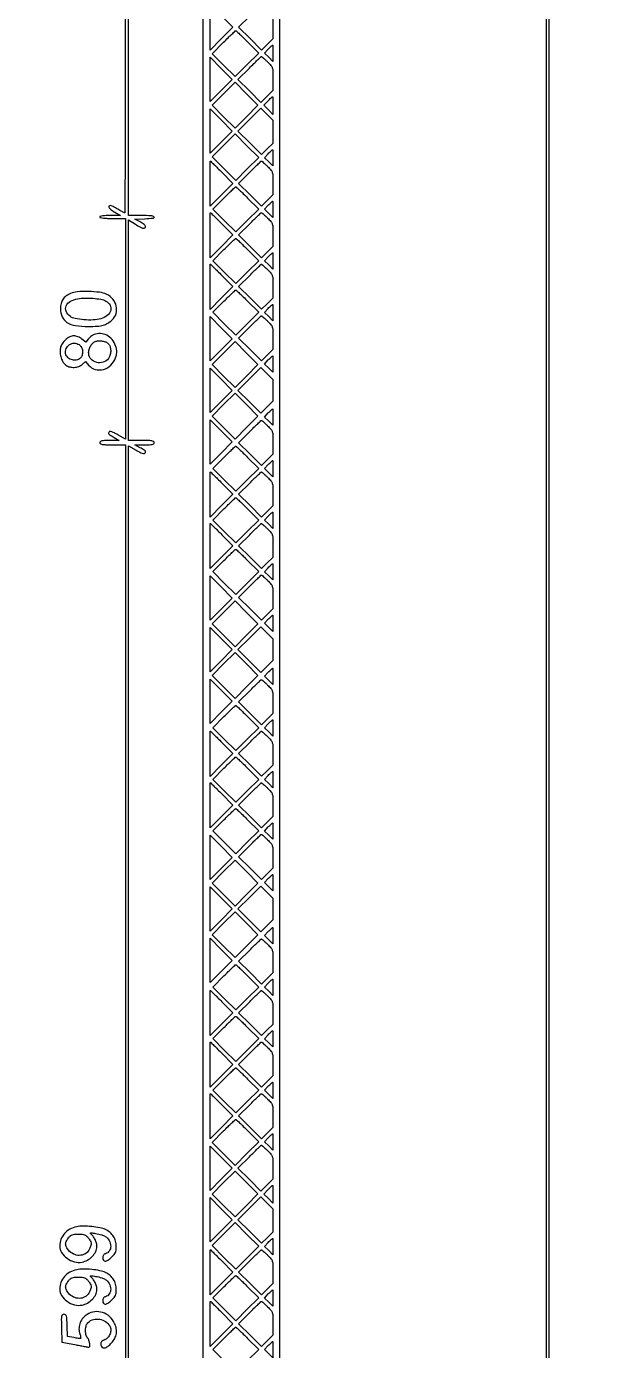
# Model space of a CAD drawing. Extents: x 0 to 836, y 5 to 589.
# Drawn here: x 687.3 to 721.4, y 342 to 420.2 of the extents above; entities that cross this region are included whole.
import ezdxf

# ---------------------------------------------------------------- set-up
doc = ezdxf.new("R2010")
doc.units = 0
doc.header["$MEASUREMENT"] = 0

msp = doc.modelspace()

# ---------------------------------------------------------------- linework, layer by layer
for points in [[(201.712326, 537.783562, -0.000001), (217.055896, 537.76491, -0.426088)], [(546.957638, 269.095817, -0.000001), (546.976289, 285.583213, -0.415883)], [(835.446278, 121.592707, -0.000059), (835.429914, 203.53197, -0.00002), (835.42504, 321.569549), (835.424938, 588.3084), (835.769253, 588.3084, 0.013775), (835.969061, 588.313906, 0.121919), (836.052736, 588.339582, 0.232745), (836.087862, 588.394014, 0.064289), (836.086534, 588.49875), (836.0595, 588.6891), (420.497259, 588.710259, 0.000013), (261.145696, 588.714318, 0.000021), (126.989856, 588.708632)], [(718.0002, 512.4222), (718.0002, 320.588723, -0.000011), (717.997333, 194.273324, -0.000202)], [(604.852986, 529.408162, -0.000002), (620.423836, 529.389509, -0.550615)], [(308.18842, 529.408162, -0.000002), (322.638019, 529.38951, -0.415836)], [(238.738155, 529.614638, -0.000002), (224.300981, 529.63329, -0.415836)], [(531.796111, 538.074638, -0.000002), (517.6951, 538.093291, -0.426056)], [(413.368417, 538.074638, -0.000002), (399.676779, 538.093291, -0.415815)], [(693.315638, 481.579418, -0.000002), (693.334294, 494.031443, -0.550517)], [(693.123241, 435.392546, -0.000234), (693.109162, 421.684687, -0.000002), (693.090507, 409.236574, -0.415775), (693.06435, 409.210633, -0.111035), (693.024591, 409.219859, -0.00754), (692.920133, 409.272165, -0.010506), (692.796746, 409.339625, -0.007675), (692.6625, 409.419493, 0.013093), (692.52467, 409.499485, 0.015532), (692.39037, 409.56747, 0.014424), (692.274547, 409.617631, 0.08935), (692.2113, 409.63056, 0.300243), (692.144199, 409.588495, 0.270054), (692.152495, 409.505844, 0.076762), (692.283446, 409.373682, 0.029789), (692.499877, 409.232742), (692.8317, 409.043783), (692.21835, 409.042392, 0.012089), (691.97624, 409.035988, 0.022171), (691.779835, 409.017281, 0.019132), (691.632746, 408.990888, 0.352327), (691.605, 408.9564, 0.365646), (691.635049, 408.920803, 0.014491), (691.8165, 408.8953, 0.018502), (692.058479, 408.877444, 0.009164), (692.3664, 408.8718), (693.1278, 408.8718), (693.1278, 402.351391), (693.1278, 395.830982), (692.669023, 396.093468, 0.013632), (692.463985, 396.203472, 0.036849), (692.311407, 396.266457, 0.055394), (692.204662, 396.288891, 0.285851), (692.152952, 396.263248, 0.078544), (692.123345, 396.192593, 0.25054), (692.135634, 396.144652, 0.068732), (692.199338, 396.091898, 0.002883), (692.451, 395.938078), (692.7471, 395.759432), (692.17605, 395.759116, 0.008923), (691.882685, 395.753718, 0.04577), (691.721378, 395.733003, 0.10575), (691.636116, 395.693909, 0.236826), (691.605, 395.6319, 0.273642), (691.642875, 395.567877, 0.084509), (691.75305, 395.529675, 0.035355), (691.962814, 395.5098, 0.005946), (692.3664, 395.505), (693.1278, 395.505), (693.1278, 345.795267), (693.1278, 296.085534)], [(689.941022, 529.408162, -0.000003), (701.809045, 529.389505, -0.550493)], [(604.231838, 387.151416, -0.000003), (604.250494, 398.693431, -0.41574)], [(718.148241, 147.565102, 0.000075), (718.164575, 211.571705, 0.000026), (718.1694, 303.889409), (718.1694, 512.350018)], [(702.264644, 191.1114), (702.243472, 351.987169), (702.2223, 512.862937), (661.556209, 512.849834), (620.890119, 512.836731), (620.863609, 513.157512, 0.026954), (620.843222, 513.306107, 0.068539), (620.808319, 513.408976, 0.101462), (620.757379, 513.473778, 0.129485), (620.68905, 513.50635, 0.121912), (620.615088, 513.502253, 0.211929), (620.569515, 513.462632, 0.094469), (620.546543, 513.37233, 0.015182), (620.541, 513.189803), (620.541, 512.8452), (567.3699, 512.8452), (514.1988, 512.8452)], [(693.297, 296.0154), (693.297, 345.725976), (693.297, 395.436552), (693.752824, 395.1793, 0.013839), (694.030463, 395.032588, 0.076968), (694.190798, 394.982143, 0.231469), (694.275485, 395.008687, 0.205869), (694.3122, 395.094079, 0.216432), (694.296162, 395.129394, 0.019681), (694.219008, 395.19164, 0.022693), (694.116487, 395.260897, 0.015755), (693.99495, 395.33004), (693.6777, 395.497522), (694.24875, 395.501261, 0.009031), (694.541142, 395.508458, 0.045588), (694.702852, 395.530223, 0.104163), (694.788625, 395.569817, 0.236978), (694.8198, 395.6319, 0.273642), (694.781925, 395.695923, 0.084509), (694.67175, 395.734125, 0.035355), (694.461986, 395.754, 0.005946), (694.0584, 395.7588), (693.297, 395.7588), (693.297, 402.272218), (693.297, 408.785636), (693.708207, 408.532618, 0.012763), (694.004029, 408.360847, 0.067597), (694.178596, 408.294029, 0.21343), (694.271045, 408.311806, 0.244789), (694.3122, 408.390831, 0.180386), (694.292314, 408.444157, 0.035725), (694.219008, 408.51748, 0.033672), (694.11642, 408.594947, 0.025766), (693.99495, 408.665781), (693.6777, 408.8295), (694.24875, 408.854515, 0.011581), (694.778414, 408.890023, 0.639683), (694.80397, 408.961692, 0.186785), (694.64429, 409.030303, 0.009128), (694.0584, 409.041), (693.297, 409.041), (693.297, 451.55955, -0.00014)], [(678.2382, 295.254), (678.2382, 346.554849, -0.000057), (678.241669, 377.187861, -0.000595), (678.259426, 389.726527, -0.000067), (678.281485, 397.775741, -0.309751), (678.372019, 397.907049, -0.039343), (678.439045, 397.926887, -0.015966), (678.532837, 397.943682, -0.015682), (678.635336, 397.955406, -0.019256), (678.731569, 397.959646, 0.076845), (679.290747, 398.04926, 0.035058), (679.978919, 398.326031, 0.034314), (680.660506, 398.717255, 0.046968), (681.208776, 399.163842, 0.097007), (682.185624, 400.591768, 0.100224), (682.53687, 402.26608, 0.100701), (682.208735, 403.938718, 0.098898), (681.252206, 405.362397, 0.035653), (680.671108, 405.862644, 0.044741), (680.065433, 406.234046, 0.045364), (679.410481, 406.488065, 0.038331), (678.68235, 406.637707), (678.2382, 406.693998), (678.2382, 450.801999)], [(678.065531, 377.195383, -0.000057), (678.069, 346.573573)]]:
    msp.add_lwpolyline(points, format="xyb")
msp.add_lwpolyline([(697.6962, 508.1922), (697.6962, 349.6518), (697.6962, 191.1114)])
for points in [[(698.819191, 420.819621), (699.472913, 420.162043), (698.796057, 419.489156), (698.1192, 418.816269), (698.1192, 420.146735, -0.001629), (698.120862, 420.656901, -0.002717), (698.125996, 421.086376, -0.000298), (698.132857, 421.467897, -0.408783), (698.142335, 421.4772, -0.194734), (698.158153, 421.470797, -0.000411), (698.350704, 421.284036, -0.00269), (698.566897, 421.071728, -0.001656)], [(701.520783, 421.163931, -0.023128), (701.717566, 420.953144, -0.098766), (701.800865, 420.803492, -0.069835), (701.834472, 420.609547, -0.008033), (701.8416, 420.1659), (701.8416, 419.481139), (701.502187, 419.149711), (701.162774, 418.818283), (700.486931, 419.490163), (699.811087, 420.162043), (700.464809, 420.819621, -0.002913), (700.718343, 421.071697, -0.004636), (700.938461, 421.284036, -0.001211), (701.132012, 421.466427, -0.190583), (701.159248, 421.4772, -0.175863), (701.185193, 421.467783, -0.004416), (701.282245, 421.385177, -0.008954), (701.394889, 421.283983, -0.005921)], [(700.341933, 419.29688), (700.995596, 418.639361), (700.295772, 417.943171), (699.595947, 417.246982), (698.923008, 417.923891), (698.250069, 418.6008), (698.9229, 419.2776, -0.003216), (699.184153, 419.537036, -0.005093), (699.411678, 419.75559, -0.001457), (699.611214, 419.942295, -0.189541), (699.642, 419.9544, -0.189214), (699.672735, 419.942337, -0.001538), (699.866691, 419.761254, -0.005234), (700.088029, 419.548923, -0.00331)], [(701.520783, 418.118331, -0.023123), (701.717549, 417.907567, -0.098739), (701.800852, 417.757934, -0.069855), (701.834467, 417.564045, -0.008045), (701.8416, 417.120745), (701.8416, 416.436429), (701.479464, 416.081019), (701.117328, 415.72561), (700.445099, 416.401805), (699.772869, 417.078), (700.4457, 417.7548, -0.002831), (700.706561, 418.014246, -0.004511), (700.932847, 418.23279, -0.001147), (701.131973, 418.420795, -0.190865), (701.159248, 418.4316, -0.175863), (701.185193, 418.422183, -0.004416), (701.282245, 418.339577, -0.008954), (701.394889, 418.238383, -0.005921)], [(701.8416, 418.627272), (701.8416, 418.146144), (701.587454, 418.389632), (701.333308, 418.633119), (701.560982, 418.87076, -0.005425), (701.650154, 418.961836, -0.008317), (701.729553, 419.038593, -0.003724), (701.798263, 419.101888, -0.186352), (701.815128, 419.1084, -0.39481), (701.825825, 419.098394, -0.002934), (701.833824, 418.967069, -0.008584), (701.839697, 418.811756, -0.005157)], [(701.8416, 415.535677), (701.8416, 415.008554), (701.570164, 415.27999), (701.298728, 415.551426), (701.543692, 415.807113, -0.005043), (701.639493, 415.905109, -0.007778), (701.724474, 415.987692, -0.003273), (701.798155, 416.056193, -0.18777), (701.815128, 416.0628, -0.396752), (701.825843, 416.052709, -0.002451), (701.833824, 415.907958, -0.007838), (701.839697, 415.737798, -0.004707)], [(701.8416, 412.451472), (701.8416, 411.970344), (701.587454, 412.213832), (701.333308, 412.457319), (701.560982, 412.69496, -0.005425), (701.650154, 412.786036, -0.008317), (701.729553, 412.862793, -0.003724), (701.798263, 412.926088, -0.186352), (701.815128, 412.9326, -0.39481), (701.825825, 412.922594, -0.002934), (701.833824, 412.791269, -0.008584), (701.839697, 412.635956, -0.005157)], [(698.819191, 411.598221), (699.472913, 410.940643), (698.796057, 410.267756), (698.1192, 409.594869), (698.1192, 410.925335, -0.001629), (698.120862, 411.435501, -0.002717), (698.125996, 411.864976, -0.000298), (698.132857, 412.246497, -0.408783), (698.142335, 412.2558, -0.194734), (698.158153, 412.249397, -0.000411), (698.350704, 412.062636, -0.00269), (698.566897, 411.850328, -0.001656)], [(701.520783, 411.942531, -0.023128), (701.717566, 411.731744, -0.098766), (701.800865, 411.582092, -0.069835), (701.834472, 411.388147, -0.008033), (701.8416, 410.9445), (701.8416, 410.259739), (701.502187, 409.928311), (701.162774, 409.596883), (700.486931, 410.268763), (699.811087, 410.940643), (700.464809, 411.598221, -0.002913), (700.718343, 411.850297, -0.004636), (700.938461, 412.062636, -0.001211), (701.132012, 412.245027, -0.190583), (701.159248, 412.2558, -0.175863), (701.185193, 412.246383, -0.004416), (701.282245, 412.163777, -0.008954), (701.394889, 412.062583, -0.005921)], [(700.341991, 410.075421), (700.995713, 409.417843), (700.318857, 408.744956), (699.642, 408.072069), (698.965143, 408.744956), (698.288287, 409.417843), (698.942009, 410.075421, -0.00331), (699.195935, 410.327487, -0.005234), (699.417291, 410.539836, -0.001538), (699.611265, 410.720937, -0.189215), (699.642, 410.733, -0.189215), (699.672735, 410.720937, -0.001538), (699.866709, 410.539836, -0.005234), (700.088065, 410.327487, -0.00331)], [(701.8416, 409.405872), (701.8416, 408.924744), (701.587454, 409.168232), (701.333308, 409.411719), (701.560982, 409.64936, -0.005425), (701.650154, 409.740436, -0.008317), (701.729553, 409.817193, -0.003724), (701.798263, 409.880488, -0.186352), (701.815128, 409.887, -0.39481), (701.825825, 409.876994, -0.002934), (701.833824, 409.745669, -0.008584), (701.839697, 409.590356, -0.005157)], [(698.819191, 408.552621), (699.472913, 407.895043), (698.796057, 407.222156), (698.1192, 406.549269), (698.1192, 407.879735, -0.001629), (698.120862, 408.389901, -0.002717), (698.125996, 408.819376, -0.000298), (698.132857, 409.200897, -0.408783), (698.142335, 409.2102, -0.194734), (698.158153, 409.203797, -0.000411), (698.350704, 409.017036, -0.00269), (698.566897, 408.804728, -0.001656)], [(701.520783, 408.896931, -0.023128), (701.717566, 408.686144, -0.098766), (701.800865, 408.536492, -0.069835), (701.834472, 408.342547, -0.008033), (701.8416, 407.8989), (701.8416, 407.214139), (701.502187, 406.882711), (701.162774, 406.551283), (700.486931, 407.223163), (699.811087, 407.895043), (700.464809, 408.552621, -0.002913), (700.718343, 408.804697, -0.004636), (700.938461, 409.017036, -0.001211), (701.132012, 409.199427, -0.190583), (701.159248, 409.2102, -0.175863), (701.185193, 409.200783, -0.004416), (701.282245, 409.118177, -0.008954), (701.394889, 409.016983, -0.005921)], [(700.341991, 407.029821), (700.995713, 406.372243), (700.318857, 405.699356), (699.642, 405.026469), (698.965143, 405.699356), (698.288287, 406.372243), (698.942009, 407.029821, -0.00331), (699.195935, 407.281887, -0.005234), (699.417291, 407.494236, -0.001538), (699.611265, 407.675337, -0.189215), (699.642, 407.6874, -0.189215), (699.672735, 407.675337, -0.001538), (699.866709, 407.494236, -0.005234), (700.088065, 407.281887, -0.00331)], [(701.8416, 406.360272), (701.8416, 405.879144), (701.587454, 406.122632), (701.333308, 406.366119), (701.560982, 406.60376, -0.005425), (701.650154, 406.694836, -0.008317), (701.729553, 406.771593, -0.003724), (701.798263, 406.834888, -0.186352), (701.815128, 406.8414, -0.39481), (701.825825, 406.831394, -0.002934), (701.833824, 406.700069, -0.008584), (701.839697, 406.544756, -0.005157)], [(698.819191, 405.507021), (699.472913, 404.849443), (698.796057, 404.176556), (698.1192, 403.503669), (698.1192, 404.834135, -0.001629), (698.120862, 405.344301, -0.002717), (698.125996, 405.773776, -0.000298), (698.132857, 406.155297, -0.408783), (698.142335, 406.1646, -0.194734), (698.158153, 406.158197, -0.000411), (698.350704, 405.971436, -0.00269), (698.566897, 405.759128, -0.001656)], [(701.520783, 405.851331, -0.023128), (701.717566, 405.640544, -0.098766), (701.800865, 405.490892, -0.069835), (701.834472, 405.296947, -0.008033), (701.8416, 404.8533), (701.8416, 404.168539), (701.502187, 403.837111), (701.162774, 403.505683), (700.486931, 404.177563), (699.811087, 404.849443), (700.464809, 405.507021, -0.002913), (700.718343, 405.759097, -0.004636), (700.938461, 405.971436, -0.001211), (701.132012, 406.153827, -0.190583), (701.159248, 406.1646, -0.175863), (701.185193, 406.155183, -0.004416), (701.282245, 406.072577, -0.008954), (701.394889, 405.971383, -0.005921)], [(689.8707, 404.438547, 0.053672), (689.598215, 404.281471, 0.089458), (689.415864, 404.090453, 0.090403), (689.312922, 403.849281, 0.055837), (689.2785, 403.542, 0.10406), (689.379234, 403.063223, 0.148393), (689.660381, 402.735718, 0.105117), (690.159865, 402.54924, 0.03681), (690.9282, 402.492075, 0.014948), (691.467793, 402.507844, 0.05366), (691.807203, 402.564823, 0.072223), (692.071755, 402.682248, 0.044209), (692.343955, 402.889302, 0.140323), (692.566323, 403.24931, 0.124029), (692.578562, 403.691181, 0.116908), (692.377111, 404.10624, 0.115538), (692.010034, 404.388853, 0.076424), (691.584918, 404.508115, 0.024439), (690.928338, 404.555532, 0.024038), (690.274857, 404.539294, 0.085905)], [(700.341991, 403.984221), (700.995713, 403.326643), (700.318857, 402.653756), (699.642, 401.980869), (698.965143, 402.653756), (698.288287, 403.326643), (698.942009, 403.984221, -0.00331), (699.195935, 404.236287, -0.005234), (699.417291, 404.448636, -0.001538), (699.611265, 404.629737, -0.189215), (699.642, 404.6418, -0.189215), (699.672735, 404.629737, -0.001538), (699.866709, 404.448636, -0.005234), (700.088065, 404.236287, -0.00331)], [(691.963324, 403.995887, -0.152341), (692.211814, 403.752115, -0.193791), (692.246703, 403.435597, -0.158165), (692.046344, 403.134261, -0.101891), (691.668676, 402.943746, -0.056119), (691.221066, 402.875181, -0.030501), (690.66412, 402.886936, -0.02923), (690.14302, 402.960653, -0.110494), (689.843963, 403.093869, -0.135251), (689.616103, 403.385796, -0.203488), (689.618525, 403.704252, -0.162529), (689.862882, 403.976568, -0.086537), (690.2937, 404.131185, -0.038102), (690.718301, 404.171971, -0.025119), (691.208837, 404.15694, -0.02485), (691.66487, 404.097065, -0.073437)], [(701.8416, 403.314672), (701.8416, 402.833544), (701.587454, 403.077032), (701.333308, 403.320519), (701.560982, 403.55816, -0.005425), (701.650154, 403.649236, -0.008317), (701.729553, 403.725993, -0.003724), (701.798263, 403.789288, -0.186352), (701.815128, 403.7958, -0.39481), (701.825825, 403.785794, -0.002934), (701.833824, 403.654469, -0.008584), (701.839697, 403.499156, -0.005157)], [(701.520783, 402.805731, -0.023128), (701.717566, 402.594944, -0.098766), (701.800865, 402.445292, -0.069835), (701.834472, 402.251347, -0.008033), (701.8416, 401.8077), (701.8416, 401.122939), (701.502187, 400.791511), (701.162774, 400.460083), (700.486931, 401.131963), (699.811087, 401.803843), (700.464809, 402.461421, -0.002913), (700.718343, 402.713497, -0.004636), (700.938461, 402.925836, -0.001211), (701.132012, 403.108227, -0.190583), (701.159248, 403.119, -0.175863), (701.185193, 403.109583, -0.004416), (701.282245, 403.026977, -0.008954), (701.394889, 402.925783, -0.005921)], [(691.2666, 402.013289, 0.040601), (691.175562, 401.967259, 0.025244), (691.076717, 401.89967, 0.025261), (690.985341, 401.822588, 0.041172), (690.917189, 401.747534), (690.779278, 401.567969), (690.54623, 401.751285, 0.041994), (690.439707, 401.821468, 0.031509), (690.312344, 401.880751, 0.032216), (690.184453, 401.921469, 0.061032), (690.077282, 401.9346, 0.115061), (689.83008, 401.87695, 0.06786), (689.577523, 401.706478, 0.066547), (689.374517, 401.469648, 0.097887), (689.272996, 401.215914, 0.070335), (689.260378, 400.935733, 0.054064), (689.322326, 400.635467, 0.056256), (689.441577, 400.371183, 0.106277), (689.599898, 400.200562, 0.09583), (689.823462, 400.100742, 0.070962), (690.093783, 400.077117, 0.07178), (690.356663, 400.12981, 0.103631), (690.558426, 400.252865), (690.749457, 400.432329), (690.944711, 400.205333, 0.147366), (691.337431, 399.954826, 0.137488), (691.814935, 399.953911, 0.126484), (692.25325, 400.206611, 0.115756), (692.532991, 400.647208, 0.020624), (692.596349, 400.85649, 0.063266), (692.614983, 401.003165, 0.063773), (692.596281, 401.149199, 0.0212), (692.532991, 401.355886, 0.090468), (692.326312, 401.716875, 0.0982), (692.010482, 401.969463, 0.103829), (691.63735, 402.073497, 0.113473)], [(690.435089, 401.371588, -0.118575), (690.542543, 401.214247, -0.083649), (690.584464, 401.003365, -0.083894), (690.554952, 400.790991, -0.12056), (690.456857, 400.629343, -0.162803), (690.210376, 400.506417, -0.124244), (689.90868, 400.538935, -0.128391), (689.665581, 400.708832, -0.178211), (689.5746, 400.955988, -0.135448), (689.656598, 401.253128, -0.146623), (689.877656, 401.455425, -0.151685), (690.167409, 401.49888, -0.146881)], [(692.077949, 401.505252, -0.123536), (692.188204, 401.354746, -0.07207), (692.242236, 401.136346, -0.067321), (692.233581, 400.894691, -0.076904), (692.160055, 400.675569, -0.161215), (691.897029, 400.41854, -0.139327), (691.515498, 400.350171, -0.141499), (691.159348, 400.492706, -0.167303), (690.96226, 400.795212, -0.094967), (690.949997, 401.011868, -0.066413), (691.014339, 401.248528, -0.067639), (691.136353, 401.455271, -0.109922), (691.293772, 401.583508, -0.091528), (691.471435, 401.634997, -0.049791), (691.69939, 401.635005, -0.049978), (691.920817, 401.590272, -0.098697)], [(701.8416, 400.269072), (701.8416, 399.787944), (701.587454, 400.031432), (701.333308, 400.274919), (701.560982, 400.51256, -0.005425), (701.650154, 400.603636, -0.008317), (701.729553, 400.680393, -0.003724), (701.798263, 400.743688, -0.186352), (701.815128, 400.7502, -0.39481), (701.825825, 400.740194, -0.002934), (701.833824, 400.608869, -0.008584), (701.839697, 400.453556, -0.005157)], [(701.8416, 397.138872), (701.8416, 396.657744), (701.587454, 396.901232), (701.333308, 397.144719), (701.560982, 397.38236, -0.005425), (701.650154, 397.473436, -0.008317), (701.729553, 397.550193, -0.003724), (701.798263, 397.613488, -0.186352), (701.815128, 397.62, -0.39481), (701.825825, 397.609994, -0.002934), (701.833824, 397.478669, -0.008584), (701.839697, 397.323356, -0.005157)], [(701.520783, 396.629931, -0.023128), (701.717566, 396.419144, -0.098766), (701.800865, 396.269492, -0.069835), (701.834472, 396.075547, -0.008033), (701.8416, 395.6319), (701.8416, 394.947139), (701.502187, 394.615711), (701.162774, 394.284283), (700.486931, 394.956163), (699.811087, 395.628043), (700.464809, 396.285621, -0.002913), (700.718343, 396.537697, -0.004636), (700.938461, 396.750036, -0.001211), (701.132012, 396.932427, -0.190583), (701.159248, 396.9432, -0.175863), (701.185193, 396.933783, -0.004416), (701.282245, 396.851177, -0.008954), (701.394889, 396.749983, -0.005921)], [(700.341991, 394.762821), (700.995713, 394.105243), (700.318857, 393.432356), (699.642, 392.759469), (698.965143, 393.432356), (698.288287, 394.105243), (698.942009, 394.762821, -0.00331), (699.195935, 395.014887, -0.005234), (699.417291, 395.227236, -0.001538), (699.611265, 395.408337, -0.189215), (699.642, 395.4204, -0.189215), (699.672735, 395.408337, -0.001538), (699.866709, 395.227236, -0.005234), (700.088065, 395.014887, -0.00331)], [(701.8416, 394.093272), (701.8416, 393.612144), (701.587454, 393.855632), (701.333308, 394.099119), (701.560982, 394.33676, -0.005425), (701.650154, 394.427836, -0.008317), (701.729553, 394.504593, -0.003724), (701.798263, 394.567888, -0.186352), (701.815128, 394.5744, -0.39481), (701.825825, 394.564394, -0.002934), (701.833824, 394.433069, -0.008584), (701.839697, 394.277756, -0.005157)], [(698.819191, 393.240021), (699.472913, 392.582443), (698.796057, 391.909556), (698.1192, 391.236669), (698.1192, 392.567135, -0.001629), (698.120862, 393.077301, -0.002717), (698.125996, 393.506776, -0.000298), (698.132857, 393.888297, -0.408783), (698.142335, 393.8976, -0.194734), (698.158153, 393.891197, -0.000411), (698.350704, 393.704436, -0.00269), (698.566897, 393.492128, -0.001656)], [(701.520783, 393.584331, -0.023128), (701.717566, 393.373544, -0.098766), (701.800865, 393.223892, -0.069835), (701.834472, 393.029947, -0.008033), (701.8416, 392.5863), (701.8416, 391.901539), (701.502187, 391.570111), (701.162774, 391.238683), (700.486931, 391.910563), (699.811087, 392.582443), (700.464809, 393.240021, -0.002913), (700.718343, 393.492097, -0.004636), (700.938461, 393.704436, -0.001211), (701.132012, 393.886827, -0.190583), (701.159248, 393.8976, -0.175863), (701.185193, 393.888183, -0.004416), (701.282245, 393.805577, -0.008954), (701.394889, 393.704383, -0.005921)], [(700.341991, 391.717221), (700.995713, 391.059643), (700.318857, 390.386756), (699.642, 389.713869), (698.965143, 390.386756), (698.288287, 391.059643), (698.942009, 391.717221, -0.00331), (699.195935, 391.969287, -0.005234), (699.417291, 392.181636, -0.001538), (699.611265, 392.362737, -0.189215), (699.642, 392.3748, -0.189215), (699.672735, 392.362737, -0.001538), (699.866709, 392.181636, -0.005234), (700.088065, 391.969287, -0.00331)], [(701.8416, 391.047672), (701.8416, 390.566544), (701.587454, 390.810032), (701.333308, 391.053519), (701.560982, 391.29116, -0.005425), (701.650154, 391.382236, -0.008317), (701.729553, 391.458993, -0.003724), (701.798263, 391.522288, -0.186352), (701.815128, 391.5288, -0.39481), (701.825825, 391.518794, -0.002934), (701.833824, 391.387469, -0.008584), (701.839697, 391.232156, -0.005157)], [(698.819191, 390.194421), (699.472913, 389.536843), (698.796057, 388.863956), (698.1192, 388.191069), (698.1192, 389.521535, -0.001629), (698.120862, 390.031701, -0.002717), (698.125996, 390.461176, -0.000298), (698.132857, 390.842697, -0.408783), (698.142335, 390.852, -0.194734), (698.158153, 390.845597, -0.000411), (698.350704, 390.658836, -0.00269), (698.566897, 390.446528, -0.001656)], [(701.520783, 390.538731, -0.023128), (701.717566, 390.327944, -0.098766), (701.800865, 390.178292, -0.069835), (701.834472, 389.984347, -0.008033), (701.8416, 389.5407), (701.8416, 388.855939), (701.502187, 388.524511), (701.162774, 388.193083), (700.486931, 388.864963), (699.811087, 389.536843), (700.464809, 390.194421, -0.002913), (700.718343, 390.446497, -0.004636), (700.938461, 390.658836, -0.001211), (701.132012, 390.841227, -0.190583), (701.159248, 390.852, -0.175863), (701.185193, 390.842583, -0.004416), (701.282245, 390.759977, -0.008954), (701.394889, 390.658783, -0.005921)], [(700.341991, 388.671621), (700.995713, 388.014043), (700.318857, 387.341156), (699.642, 386.668269), (698.965143, 387.341156), (698.288287, 388.014043), (698.942009, 388.671621, -0.00331), (699.195935, 388.923687, -0.005234), (699.417291, 389.136036, -0.001538), (699.611265, 389.317137, -0.189215), (699.642, 389.3292, -0.189215), (699.672735, 389.317137, -0.001538), (699.866709, 389.136036, -0.005234), (700.088065, 388.923687, -0.00331)], [(701.8416, 388.002072), (701.8416, 387.520944), (701.587454, 387.764432), (701.333308, 388.007919), (701.560982, 388.24556, -0.005425), (701.650154, 388.336636, -0.008317), (701.729553, 388.413393, -0.003724), (701.798263, 388.476688, -0.186352), (701.815128, 388.4832, -0.39481), (701.825825, 388.473194, -0.002934), (701.833824, 388.341869, -0.008584), (701.839697, 388.186556, -0.005157)], [(701.520783, 387.493131, -0.023128), (701.717566, 387.282344, -0.098766), (701.800865, 387.132692, -0.069835), (701.834472, 386.938747, -0.008033), (701.8416, 386.4951), (701.8416, 385.810339), (701.502187, 385.478911), (701.162774, 385.147483), (700.486931, 385.819363), (699.811087, 386.491243), (700.464809, 387.148821, -0.002913), (700.718343, 387.400897, -0.004636), (700.938461, 387.613236, -0.001211), (701.132012, 387.795627, -0.190583), (701.159248, 387.8064, -0.175863), (701.185193, 387.796983, -0.004416), (701.282245, 387.714377, -0.008954), (701.394889, 387.613183, -0.005921)], [(701.8416, 384.956472), (701.8416, 384.475344), (701.587454, 384.718832), (701.333308, 384.962319), (701.560982, 385.19996, -0.005425), (701.650154, 385.291036, -0.008317), (701.729553, 385.367793, -0.003724), (701.798263, 385.431088, -0.186352), (701.815128, 385.4376, -0.39481), (701.825825, 385.427594, -0.002934), (701.833824, 385.296269, -0.008584), (701.839697, 385.140956, -0.005157)], [(701.520783, 381.317331, -0.023128), (701.717566, 381.106544, -0.098766), (701.800865, 380.956892, -0.069835), (701.834472, 380.762947, -0.008033), (701.8416, 380.3193), (701.8416, 379.634539), (701.502187, 379.303111), (701.162774, 378.971683), (700.486931, 379.643563), (699.811087, 380.315443), (700.464809, 380.973021, -0.002913), (700.718343, 381.225097, -0.004636), (700.938461, 381.437436, -0.001211), (701.132012, 381.619827, -0.190583), (701.159248, 381.6306, -0.175863), (701.185193, 381.621183, -0.004416), (701.282245, 381.538577, -0.008954), (701.394889, 381.437383, -0.005921)], [(701.8416, 381.826272), (701.8416, 381.345144), (701.587454, 381.588632), (701.333308, 381.832119), (701.560982, 382.06976, -0.005425), (701.650154, 382.160836, -0.008317), (701.729553, 382.237593, -0.003724), (701.798263, 382.300888, -0.186352), (701.815128, 382.3074, -0.39481), (701.825825, 382.297394, -0.002934), (701.833824, 382.166069, -0.008584), (701.839697, 382.010756, -0.005157)], [(700.341991, 379.450221), (700.995713, 378.792643), (700.318857, 378.119756), (699.642, 377.446869), (698.965143, 378.119756), (698.288287, 378.792643), (698.942009, 379.450221, -0.00331), (699.195935, 379.702287, -0.005234), (699.417291, 379.914636, -0.001538), (699.611265, 380.095737, -0.189215), (699.642, 380.1078, -0.189215), (699.672735, 380.095737, -0.001538), (699.866709, 379.914636, -0.005234), (700.088065, 379.702287, -0.00331)], [(701.8416, 378.780672), (701.8416, 378.299544), (701.587454, 378.543032), (701.333308, 378.786519), (701.560982, 379.02416, -0.005425), (701.650154, 379.115236, -0.008317), (701.729553, 379.191993, -0.003724), (701.798263, 379.255288, -0.186352), (701.815128, 379.2618, -0.39481), (701.825825, 379.251794, -0.002934), (701.833824, 379.120469, -0.008584), (701.839697, 378.965156, -0.005157)], [(698.819191, 377.927421), (699.472913, 377.269843), (698.796057, 376.596956), (698.1192, 375.924069), (698.1192, 377.254535, -0.001629), (698.120862, 377.764701, -0.002717), (698.125996, 378.194176, -0.000298), (698.132857, 378.575697, -0.408783), (698.142335, 378.585, -0.194734), (698.158153, 378.578597, -0.000411), (698.350704, 378.391836, -0.00269), (698.566897, 378.179528, -0.001656)], [(701.520783, 378.271731, -0.023128), (701.717566, 378.060944, -0.098766), (701.800865, 377.911292, -0.069835), (701.834472, 377.717347, -0.008033), (701.8416, 377.2737), (701.8416, 376.588939), (701.502187, 376.257511), (701.162774, 375.926083), (700.486931, 376.597963), (699.811087, 377.269843), (700.464809, 377.927421, -0.002913), (700.718343, 378.179497, -0.004636), (700.938461, 378.391836, -0.001211), (701.132012, 378.574227, -0.190583), (701.159248, 378.585, -0.175863), (701.185193, 378.575583, -0.004416), (701.282245, 378.492977, -0.008954), (701.394889, 378.391783, -0.005921)], [(700.341991, 376.404621), (700.995713, 375.747043), (700.318857, 375.074156), (699.642, 374.401269), (698.965143, 375.074156), (698.288287, 375.747043), (698.942009, 376.404621, -0.00331), (699.195935, 376.656687, -0.005234), (699.417291, 376.869036, -0.001538), (699.611265, 377.050137, -0.189215), (699.642, 377.0622, -0.189215), (699.672735, 377.050137, -0.001538), (699.866709, 376.869036, -0.005234), (700.088065, 376.656687, -0.00331)], [(701.8416, 375.735072), (701.8416, 375.253944), (701.587454, 375.497432), (701.333308, 375.740919), (701.560982, 375.97856, -0.005425), (701.650154, 376.069636, -0.008317), (701.729553, 376.146393, -0.003724), (701.798263, 376.209688, -0.186352), (701.815128, 376.2162, -0.39481), (701.825825, 376.206194, -0.002934), (701.833824, 376.074869, -0.008584), (701.839697, 375.919556, -0.005157)], [(698.819191, 374.881821), (699.472913, 374.224243), (698.796057, 373.551356), (698.1192, 372.878469), (698.1192, 374.208935, -0.001629), (698.120862, 374.719101, -0.002717), (698.125996, 375.148576, -0.000298), (698.132857, 375.530097, -0.408783), (698.142335, 375.5394, -0.194734), (698.158153, 375.532997, -0.000411), (698.350704, 375.346236, -0.00269), (698.566897, 375.133928, -0.001656)], [(701.520783, 375.226131, -0.023128), (701.717566, 375.015344, -0.098766), (701.800865, 374.865692, -0.069835), (701.834472, 374.671747, -0.008033), (701.8416, 374.2281), (701.8416, 373.543339), (701.502187, 373.211911), (701.162774, 372.880483), (700.486931, 373.552363), (699.811087, 374.224243), (700.464809, 374.881821, -0.002913), (700.718343, 375.133897, -0.004636), (700.938461, 375.346236, -0.001211), (701.132012, 375.528627, -0.190583), (701.159248, 375.5394, -0.175863), (701.185193, 375.529983, -0.004416), (701.282245, 375.447377, -0.008954), (701.394889, 375.346183, -0.005921)], [(700.341991, 373.359021), (700.995713, 372.701443), (700.318857, 372.028556), (699.642, 371.355669), (698.965143, 372.028556), (698.288287, 372.701443), (698.942009, 373.359021, -0.00331), (699.195935, 373.611087, -0.005234), (699.417291, 373.823436, -0.001538), (699.611265, 374.004537, -0.189215), (699.642, 374.0166, -0.189215), (699.672735, 374.004537, -0.001538), (699.866709, 373.823436, -0.005234), (700.088065, 373.611087, -0.00331)], [(701.8416, 372.689472), (701.8416, 372.208344), (701.587454, 372.451832), (701.333308, 372.695319), (701.560982, 372.93296, -0.005425), (701.650154, 373.024036, -0.008317), (701.729553, 373.100793, -0.003724), (701.798263, 373.164088, -0.186352), (701.815128, 373.1706, -0.39481), (701.825825, 373.160594, -0.002934), (701.833824, 373.029269, -0.008584), (701.839697, 372.873956, -0.005157)], [(701.520783, 372.180531, -0.023128), (701.717566, 371.969744, -0.098766), (701.800865, 371.820092, -0.069835), (701.834472, 371.626147, -0.008033), (701.8416, 371.1825), (701.8416, 370.497739), (701.502187, 370.166311), (701.162774, 369.834883), (700.486931, 370.506763), (699.811087, 371.178643), (700.464809, 371.836221, -0.002913), (700.718343, 372.088297, -0.004636), (700.938461, 372.300636, -0.001211), (701.132012, 372.483027, -0.190583), (701.159248, 372.4938, -0.175863), (701.185193, 372.484383, -0.004416), (701.282245, 372.401777, -0.008954), (701.394889, 372.300583, -0.005921)], [(701.8416, 369.643872), (701.8416, 369.162744), (701.587454, 369.406232), (701.333308, 369.649719), (701.560982, 369.88736, -0.005425), (701.650154, 369.978436, -0.008317), (701.729553, 370.055193, -0.003724), (701.798263, 370.118488, -0.186352), (701.815128, 370.125, -0.39481), (701.825825, 370.114994, -0.002934), (701.833824, 369.983669, -0.008584), (701.839697, 369.828356, -0.005157)], [(701.8416, 366.513672), (701.8416, 366.032544), (701.587454, 366.276032), (701.333308, 366.519519), (701.560982, 366.75716, -0.005425), (701.650154, 366.848236, -0.008317), (701.729553, 366.924993, -0.003724), (701.798263, 366.988288, -0.186352), (701.815128, 366.9948, -0.39481), (701.825825, 366.984794, -0.002934), (701.833824, 366.853469, -0.008584), (701.839697, 366.698156, -0.005157)], [(701.520783, 366.004731, -0.023128), (701.717566, 365.793944, -0.098766), (701.800865, 365.644292, -0.069835), (701.834472, 365.450347, -0.008033), (701.8416, 365.0067), (701.8416, 364.321939), (701.502187, 363.990511), (701.162774, 363.659083), (700.486931, 364.330963), (699.811087, 365.002843), (700.464809, 365.660421, -0.002913), (700.718343, 365.912497, -0.004636), (700.938461, 366.124836, -0.001211), (701.132012, 366.307227, -0.190583), (701.159248, 366.318, -0.175863), (701.185193, 366.308583, -0.004416), (701.282245, 366.225977, -0.008954), (701.394889, 366.124783, -0.005921)], [(700.341991, 364.137621), (700.995713, 363.480043), (700.318857, 362.807156), (699.642, 362.134269), (698.965143, 362.807156), (698.288287, 363.480043), (698.942009, 364.137621, -0.00331), (699.195935, 364.389687, -0.005234), (699.417291, 364.602036, -0.001538), (699.611265, 364.783137, -0.189215), (699.642, 364.7952, -0.189215), (699.672735, 364.783137, -0.001538), (699.866709, 364.602036, -0.005234), (700.088065, 364.389687, -0.00331)], [(701.8416, 363.468072), (701.8416, 362.986944), (701.587454, 363.230432), (701.333308, 363.473919), (701.560982, 363.71156, -0.005425), (701.650154, 363.802636, -0.008317), (701.729553, 363.879393, -0.003724), (701.798263, 363.942688, -0.186352), (701.815128, 363.9492, -0.39481), (701.825825, 363.939194, -0.002934), (701.833824, 363.807869, -0.008584), (701.839697, 363.652556, -0.005157)], [(698.819191, 362.614821), (699.472913, 361.957243), (698.796057, 361.284356), (698.1192, 360.611469), (698.1192, 361.941935, -0.001629), (698.120862, 362.452101, -0.002717), (698.125996, 362.881576, -0.000298), (698.132857, 363.263097, -0.408783), (698.142335, 363.2724, -0.194734), (698.158153, 363.265997, -0.000411), (698.350704, 363.079236, -0.00269), (698.566897, 362.866928, -0.001656)], [(701.520783, 362.959131, -0.023128), (701.717566, 362.748344, -0.098766), (701.800865, 362.598692, -0.069835), (701.834472, 362.404747, -0.008033), (701.8416, 361.9611), (701.8416, 361.276339), (701.502187, 360.944911), (701.162774, 360.613483), (700.486931, 361.285363), (699.811087, 361.957243), (700.464809, 362.614821, -0.002913), (700.718343, 362.866897, -0.004636), (700.938461, 363.079236, -0.001211), (701.132012, 363.261627, -0.190583), (701.159248, 363.2724, -0.175863), (701.185193, 363.262983, -0.004416), (701.282245, 363.180377, -0.008954), (701.394889, 363.079183, -0.005921)], [(700.341991, 361.092021), (700.995713, 360.434443), (700.318857, 359.761556), (699.642, 359.088669), (698.965143, 359.761556), (698.288287, 360.434443), (698.942009, 361.092021, -0.00331), (699.195935, 361.344087, -0.005234), (699.417291, 361.556436, -0.001538), (699.611265, 361.737537, -0.189215), (699.642, 361.7496, -0.189215), (699.672735, 361.737537, -0.001538), (699.866709, 361.556436, -0.005234), (700.088065, 361.344087, -0.00331)], [(701.8416, 360.422472), (701.8416, 359.941344), (701.587454, 360.184832), (701.333308, 360.428319), (701.560982, 360.66596, -0.005425), (701.650154, 360.757036, -0.008317), (701.729553, 360.833793, -0.003724), (701.798263, 360.897088, -0.186352), (701.815128, 360.9036, -0.39481), (701.825825, 360.893594, -0.002934), (701.833824, 360.762269, -0.008584), (701.839697, 360.606956, -0.005157)], [(698.819191, 359.569221), (699.472913, 358.911643), (698.796057, 358.238756), (698.1192, 357.565869), (698.1192, 358.896335, -0.001629), (698.120862, 359.406501, -0.002717), (698.125996, 359.835976, -0.000298), (698.132857, 360.217497, -0.408783), (698.142335, 360.2268, -0.194734), (698.158153, 360.220397, -0.000411), (698.350704, 360.033636, -0.00269), (698.566897, 359.821328, -0.001656)], [(701.520783, 359.913531, -0.023128), (701.717566, 359.702744, -0.098766), (701.800865, 359.553092, -0.069835), (701.834472, 359.359147, -0.008033), (701.8416, 358.9155), (701.8416, 358.230739), (701.502187, 357.899311), (701.162774, 357.567883), (700.486931, 358.239763), (699.811087, 358.911643), (700.464809, 359.569221, -0.002913), (700.718343, 359.821297, -0.004636), (700.938461, 360.033636, -0.001211), (701.132012, 360.216027, -0.190583), (701.159248, 360.2268, -0.175863), (701.185193, 360.217383, -0.004416), (701.282245, 360.134777, -0.008954), (701.394889, 360.033583, -0.005921)], [(700.341991, 358.046421), (700.995713, 357.388843), (700.318857, 356.715956), (699.642, 356.043069), (698.965143, 356.715956), (698.288287, 357.388843), (698.942009, 358.046421, -0.00331), (699.195935, 358.298487, -0.005234), (699.417291, 358.510836, -0.001538), (699.611265, 358.691937, -0.189215), (699.642, 358.704, -0.189215), (699.672735, 358.691937, -0.001538), (699.866709, 358.510836, -0.005234), (700.088065, 358.298487, -0.00331)], [(701.8416, 357.376872), (701.8416, 356.895744), (701.587454, 357.139232), (701.333308, 357.382719), (701.560982, 357.62036, -0.005425), (701.650154, 357.711436, -0.008317), (701.729553, 357.788193, -0.003724), (701.798263, 357.851488, -0.186352), (701.815128, 357.858, -0.39481), (701.825825, 357.847994, -0.002934), (701.833824, 357.716669, -0.008584), (701.839697, 357.561356, -0.005157)], [(698.819191, 356.523621), (699.472913, 355.866043), (698.796057, 355.193156), (698.1192, 354.520269), (698.1192, 355.850735, -0.001629), (698.120862, 356.360901, -0.002717), (698.125996, 356.790376, -0.000298), (698.132857, 357.171897, -0.408783), (698.142335, 357.1812, -0.194734), (698.158153, 357.174797, -0.000411), (698.350704, 356.988036, -0.00269), (698.566897, 356.775728, -0.001656)], [(701.520783, 356.867931, -0.023128), (701.717566, 356.657144, -0.098766), (701.800865, 356.507492, -0.069835), (701.834472, 356.313547, -0.008033), (701.8416, 355.8699), (701.8416, 355.185139), (701.502187, 354.853711), (701.162774, 354.522283), (700.486931, 355.194163), (699.811087, 355.866043), (700.464809, 356.523621, -0.002913), (700.718343, 356.775697, -0.004636), (700.938461, 356.988036, -0.001211), (701.132012, 357.170427, -0.190583), (701.159248, 357.1812, -0.175863), (701.185193, 357.171783, -0.004416), (701.282245, 357.089177, -0.008954), (701.394889, 356.987983, -0.005921)], [(700.341933, 355.00088), (700.995596, 354.343361), (700.295772, 353.647171), (699.595947, 352.950982), (698.923008, 353.627891), (698.250069, 354.3048), (698.9229, 354.9816, -0.003216), (699.184153, 355.241036, -0.005093), (699.411678, 355.45959, -0.001457), (699.611214, 355.646295, -0.189541), (699.642, 355.6584, -0.189214), (699.672735, 355.646337, -0.001538), (699.866691, 355.465254, -0.005234), (700.088029, 355.252923, -0.00331)], [(701.8416, 354.331272), (701.8416, 353.850144), (701.587454, 354.093632), (701.333308, 354.337119), (701.560982, 354.57476, -0.005425), (701.650154, 354.665836, -0.008317), (701.729553, 354.742593, -0.003724), (701.798263, 354.805888, -0.186352), (701.815128, 354.8124, -0.39481), (701.825825, 354.802394, -0.002934), (701.833824, 354.671069, -0.008584), (701.839697, 354.515756, -0.005157)], [(701.520783, 353.822331, -0.023123), (701.717549, 353.611567, -0.098739), (701.800852, 353.461934, -0.069855), (701.834467, 353.268045, -0.008045), (701.8416, 352.824745), (701.8416, 352.140429), (701.479464, 351.785019), (701.117328, 351.42961), (700.445099, 352.105805), (699.772869, 352.782), (700.4457, 353.4588, -0.002831), (700.706561, 353.718246, -0.004511), (700.932847, 353.93679, -0.001147), (701.131973, 354.124795, -0.190865), (701.159248, 354.1356, -0.175863), (701.185193, 354.126183, -0.004416), (701.282245, 354.043577, -0.008954), (701.394889, 353.942383, -0.005921)], [(701.8416, 351.239677), (701.8416, 350.712554), (701.570164, 350.98399), (701.298728, 351.255426), (701.543692, 351.511113, -0.005043), (701.639493, 351.609109, -0.007778), (701.724474, 351.691692, -0.003273), (701.798155, 351.760193, -0.18777), (701.815128, 351.7668, -0.396752), (701.825843, 351.756709, -0.002451), (701.833824, 351.611958, -0.007838), (701.839697, 351.441798, -0.004707)], [(690.237532, 349.321939, 0.073887), (689.83042, 349.17262, 0.087476), (689.510453, 348.917268, 0.091457), (689.307049, 348.578188, 0.089719), (689.2362, 348.186528, 0.141999), (689.3489, 347.797697, 0.096328), (689.667286, 347.460213, 0.091456), (690.106043, 347.253632, 0.111226), (690.558999, 347.237275, 0.086234), (690.875454, 347.355483, 0.068269), (691.163113, 347.581449, 0.071559), (691.366625, 347.863085, 0.121305), (691.4358, 348.144016, 0.066352), (691.408315, 348.350214, 0.046732), (691.326153, 348.56955, 0.046757), (691.204763, 348.769664, 0.0667), (691.060004, 348.918383, -0.735574), (691.078606, 348.967313, -0.031466), (691.358268, 348.932507, -0.020612), (691.716685, 348.849361, -0.077741), (691.926102, 348.75475, -0.119204), (692.161302, 348.504297, -0.126117), (692.249786, 348.179277, -0.149908), (692.166208, 347.891565, -0.185771), (691.941362, 347.72998, 0.08419), (691.870371, 347.697957, 0.095531), (691.81747, 347.645389, 0.088381), (691.785144, 347.573348, 0.061447), (691.7742, 347.484633, 0.134368), (691.813338, 347.341624, 0.288114), (691.910997, 347.291341, 0.13087), (692.073213, 347.349784, 0.030797), (692.301615, 347.52986, 0.02906), (692.448199, 347.677007, 0.07793), (692.527742, 347.801152, 0.076479), (692.566279, 347.945074, 0.027248), (692.5779, 348.158157, 0.06418), (692.53683, 348.476794, 0.078293), (692.416399, 348.751896, 0.077155), (692.215497, 348.979619, 0.060136), (691.93794, 349.158999, 0.066205), (691.612544, 349.267342, 0.02342), (691.125367, 349.337171, 0.023784), (690.622806, 349.3613, 0.051157)], [(690.92206, 348.667491, -0.034949), (691.040746, 348.492754, -0.100985), (691.087304, 348.354801, -0.102102), (691.075841, 348.210537, -0.036199), (691.003471, 348.01541, -0.132246), (690.792327, 347.759837, -0.124081), (690.476283, 347.637096, -0.117551), (690.125938, 347.675964, -0.110668), (689.821892, 347.868692, -0.050987), (689.651832, 348.077487, -0.123571), (689.586773, 348.263934, -0.130223), (689.619002, 348.452641, -0.059664), (689.74994, 348.667491, -0.046717), (689.859676, 348.782974, -0.088755), (689.969269, 348.848742, -0.070236), (690.111787, 348.881093, -0.020746), (690.336, 348.8904, -0.020746), (690.560213, 348.881093, -0.070236), (690.702731, 348.848742, -0.088755), (690.812324, 348.782974, -0.046717)], [(701.8416, 348.155472), (701.8416, 347.674344), (701.587454, 347.917832), (701.333308, 348.161319), (701.560982, 348.39896, -0.005425), (701.650154, 348.490036, -0.008317), (701.729553, 348.566793, -0.003724), (701.798263, 348.630088, -0.186352), (701.815128, 348.6366, -0.39481), (701.825825, 348.626594, -0.002934), (701.833824, 348.495269, -0.008584), (701.839697, 348.339956, -0.005157)], [(698.819191, 347.302221), (699.472913, 346.644643), (698.796057, 345.971756), (698.1192, 345.298869), (698.1192, 346.629335, -0.001629), (698.120862, 347.139501, -0.002717), (698.125996, 347.568976, -0.000298), (698.132857, 347.950497, -0.408783), (698.142335, 347.9598, -0.194734), (698.158153, 347.953397, -0.000411), (698.350704, 347.766636, -0.00269), (698.566897, 347.554328, -0.001656)], [(701.520783, 347.646531, -0.023128), (701.717566, 347.435744, -0.098766), (701.800865, 347.286092, -0.069835), (701.834472, 347.092147, -0.008033), (701.8416, 346.6485), (701.8416, 345.963739), (701.502187, 345.632311), (701.162774, 345.300883), (700.486931, 345.972763), (699.811087, 346.644643), (700.464809, 347.302221, -0.002913), (700.718343, 347.554297, -0.004636), (700.938461, 347.766636, -0.001211), (701.132012, 347.949027, -0.190583), (701.159248, 347.9598, -0.175863), (701.185193, 347.950383, -0.004416), (701.282245, 347.867777, -0.008954), (701.394889, 347.766583, -0.005921)], [(690.237532, 346.783939, 0.073887), (689.83042, 346.63462, 0.087476), (689.510453, 346.379268, 0.091457), (689.307049, 346.040188, 0.089719), (689.2362, 345.648528, 0.141999), (689.3489, 345.259697, 0.096328), (689.667286, 344.922213, 0.091456), (690.106043, 344.715632, 0.111226), (690.558999, 344.699275, 0.086234), (690.875454, 344.817483, 0.068269), (691.163113, 345.043449, 0.071559), (691.366625, 345.325085, 0.121305), (691.4358, 345.606016, 0.066352), (691.408315, 345.812214, 0.046732), (691.326153, 346.03155, 0.046757), (691.204763, 346.231664, 0.0667), (691.060004, 346.380383, -0.735574), (691.078606, 346.429313, -0.031466), (691.358268, 346.394507, -0.020612), (691.716685, 346.311361, -0.077741), (691.926102, 346.21675, -0.119204), (692.161302, 345.966297, -0.126117), (692.249786, 345.641277, -0.149908), (692.166208, 345.353565, -0.185771), (691.941362, 345.19198, 0.08419), (691.870371, 345.159957, 0.095531), (691.81747, 345.107389, 0.088381), (691.785144, 345.035348, 0.061447), (691.7742, 344.946633, 0.134368), (691.813338, 344.803624, 0.288114), (691.910997, 344.753341, 0.13087), (692.073213, 344.811784, 0.030797), (692.301615, 344.99186, 0.02906), (692.448199, 345.139007, 0.07793), (692.527742, 345.263152, 0.076479), (692.566279, 345.407074, 0.027248), (692.5779, 345.620157, 0.06418), (692.53683, 345.938794, 0.078293), (692.416399, 346.213896, 0.077155), (692.215497, 346.441619, 0.060136), (691.93794, 346.620999, 0.066205), (691.612544, 346.729342, 0.02342), (691.125367, 346.799171, 0.023784), (690.622806, 346.8233, 0.051157)], [(700.341991, 345.779421), (700.995713, 345.121843), (700.318857, 344.448956), (699.642, 343.776069), (698.965143, 344.448956), (698.288287, 345.121843), (698.942009, 345.779421, -0.00331), (699.195935, 346.031487, -0.005234), (699.417291, 346.243836, -0.001538), (699.611265, 346.424937, -0.189215), (699.642, 346.437, -0.189215), (699.672735, 346.424937, -0.001538), (699.866709, 346.243836, -0.005234), (700.088065, 346.031487, -0.00331)], [(690.92206, 346.129491, -0.034949), (691.040746, 345.954754, -0.100985), (691.087304, 345.816801, -0.102102), (691.075841, 345.672537, -0.036199), (691.003471, 345.47741, -0.132246), (690.792327, 345.221837, -0.124081), (690.476283, 345.099096, -0.117551), (690.125938, 345.137964, -0.110668), (689.821892, 345.330692, -0.050987), (689.651832, 345.539487, -0.123571), (689.586773, 345.725934, -0.130223), (689.619002, 345.914641, -0.059664), (689.74994, 346.129491, -0.046717), (689.859676, 346.244974, -0.088755), (689.969269, 346.310742, -0.070236), (690.111787, 346.343093, -0.020746), (690.336, 346.3524, -0.020746), (690.560213, 346.343093, -0.070236), (690.702731, 346.310742, -0.088755), (690.812324, 346.244974, -0.046717)], [(698.819191, 344.256621), (699.472913, 343.599043), (698.796057, 342.926156), (698.1192, 342.253269), (698.1192, 343.583735, -0.001629), (698.120862, 344.093901, -0.002717), (698.125996, 344.523376, -0.000298), (698.132857, 344.904897, -0.408783), (698.142335, 344.9142, -0.194734), (698.158153, 344.907797, -0.000411), (698.350704, 344.721036, -0.00269), (698.566897, 344.508728, -0.001656)], [(701.520783, 344.600931, -0.023128), (701.717566, 344.390144, -0.098766), (701.800865, 344.240492, -0.069835), (701.834472, 344.046547, -0.008033), (701.8416, 343.6029), (701.8416, 342.918139), (701.502187, 342.586711), (701.162774, 342.255283), (700.486931, 342.927163), (699.811087, 343.599043), (700.464809, 344.256621, -0.002913), (700.718343, 344.508697, -0.004636), (700.938461, 344.721036, -0.001211), (701.132012, 344.903427, -0.190583), (701.159248, 344.9142, -0.175863), (701.185193, 344.904783, -0.004416), (701.282245, 344.822177, -0.008954), (701.394889, 344.720983, -0.005921)], [(701.8416, 345.109872), (701.8416, 344.628744), (701.587454, 344.872232), (701.333308, 345.115719), (701.560982, 345.35336, -0.005425), (701.650154, 345.444436, -0.008317), (701.729553, 345.521193, -0.003724), (701.798263, 345.584488, -0.186352), (701.815128, 345.591, -0.39481), (701.825825, 345.580994, -0.002934), (701.833824, 345.449669, -0.008584), (701.839697, 345.294356, -0.005157)], [(690.859659, 344.150631, 0.079523), (690.615023, 343.941962, 0.078668), (690.446654, 343.666634, 0.080923), (690.374747, 343.359994, 0.091914), (690.409188, 343.060433, -0.012082), (690.441556, 342.945106, -0.018033), (690.463734, 342.842758, -0.01327), (690.476471, 342.758931, -0.231417), (690.467767, 342.733567, -0.216002), (690.441278, 342.723599, -0.008856), (690.337357, 342.73227, -0.014053), (690.211678, 342.748582, -0.009359), (690.068665, 342.773999), (689.7015, 342.846367), (689.676791, 343.499584, 0.006102), (689.657589, 343.883228, 0.056473), (689.628685, 344.046661, 0.165684), (689.574374, 344.123342, 0.157831), (689.483378, 344.1528, 0.181067), (689.392071, 344.118614, 0.171565), (689.343126, 344.032023, 0.047291), (689.327754, 343.840607, 0.003796), (689.338886, 343.3339), (689.3631, 342.515001), (690.1245, 342.366133, 0.000857), (690.420862, 342.308717, 0.001269), (690.680877, 342.259488, 0.000558), (690.903162, 342.218244, 0.025411), (690.94935, 342.212133, 0.400194), (691.005575, 342.257658, 0.06277), (691.006116, 342.414367, 0.052559), (690.962526, 342.603131, 0.079063), (690.883209, 342.75192, -0.10785), (690.786279, 342.96178, -0.063851), (690.761305, 343.237606, -0.065197), (690.806074, 343.50247, -0.13521), (690.917707, 343.678004, -0.121658), (691.228321, 343.845056, -0.104678), (691.599628, 343.860926, -0.104318), (691.94655, 343.724862, -0.119991), (692.188565, 343.465236, -0.119167), (692.252735, 343.237151, -0.10244), (692.21119, 342.990897, -0.099002), (692.073026, 342.774706, -0.103384), (691.864231, 342.63225, 0.036707), (691.747381, 342.573469, 0.117073), (691.685259, 342.512924, 0.134297), (691.661651, 342.436107, 0.05507), (691.670315, 342.326468, 0.175546), (691.7478, 342.196152, 0.22937), (691.880787, 342.164189, 0.113901), (692.069956, 342.253684, 0.037311), (692.298415, 342.463676, 0.067438), (692.486356, 342.727918, 0.081923), (692.581851, 343.016005, 0.082781), (692.579267, 343.31707, 0.070621), (692.480875, 343.619255, 0.094776), (692.182082, 344.016591, 0.105465), (691.76791, 344.257531, 0.109113), (691.303059, 344.303873, 0.107792)], [(700.341991, 342.733821), (700.995713, 342.076243), (700.318857, 341.403356), (699.642, 340.730469), (698.965143, 341.403356), (698.288287, 342.076243), (698.942009, 342.733821, -0.00331), (699.195935, 342.985887, -0.005234), (699.417291, 343.198236, -0.001538), (699.611265, 343.379337, -0.189215), (699.642, 343.3914, -0.189215), (699.672735, 343.379337, -0.001538), (699.866709, 343.198236, -0.005234), (700.088065, 342.985887, -0.00331)], [(701.8416, 342.064272), (701.8416, 341.583144), (701.587454, 341.826632), (701.333308, 342.070119), (701.560982, 342.30776, -0.005425), (701.650154, 342.398836, -0.008317), (701.729553, 342.475593, -0.003724), (701.798263, 342.538888, -0.186352), (701.815128, 342.5454, -0.39481), (701.825825, 342.535394, -0.002934), (701.833824, 342.404069, -0.008584), (701.839697, 342.248756, -0.005157)]]:
    msp.add_lwpolyline(points, format="xyb", close=True)
for points in [[(698.774168, 416.423032), (698.1192, 415.768065), (698.1192, 417.078), (698.1192, 418.387935), (698.774168, 417.732968), (699.429135, 417.078)], [(700.2765, 414.8784), (699.60233, 414.200252), (698.92553, 414.877052), (698.24873, 415.553852), (698.9229, 416.232), (699.59707, 416.910148), (700.27387, 416.233348), (700.95067, 415.556548)], [(698.774168, 413.377432), (698.1192, 412.722465), (698.1192, 414.0324), (698.1192, 415.342335), (698.774168, 414.687368), (699.429135, 414.0324)], [(701.8416, 413.989655), (701.8416, 413.305339), (701.50151, 412.97325), (701.161421, 412.641161), (700.466475, 413.336107), (699.77153, 414.031052), (700.444429, 414.707921), (701.117328, 415.38479), (701.479464, 415.029381), (701.8416, 414.673971)], [(700.319415, 411.792397), (699.642, 411.114982), (698.945365, 411.811617), (698.24873, 412.508252), (698.922338, 413.185835), (699.595947, 413.863418), (700.296389, 413.166615), (700.99683, 412.469812)], [(698.774168, 401.110432), (698.1192, 400.455465), (698.1192, 401.7654), (698.1192, 403.075335), (698.774168, 402.420368), (699.429135, 401.7654)], [(700.2765, 399.5658), (699.60233, 398.887652), (698.92553, 399.564452), (698.24873, 400.241252), (698.9229, 400.9194), (699.59707, 401.597548), (700.27387, 400.920748), (700.95067, 400.243948)], [(698.774168, 398.064832), (698.1192, 397.409865), (698.1192, 398.7198), (698.1192, 400.029735), (698.774168, 399.374768), (699.429135, 398.7198)], [(701.8416, 398.7198), (701.8416, 398.078229), (701.479464, 397.722819), (701.117328, 397.36741), (700.445099, 398.043605), (699.772869, 398.7198), (700.445099, 399.395995), (701.117328, 400.07219), (701.479464, 399.716781), (701.8416, 399.361371)], [(700.2765, 396.5202), (699.60233, 395.842052), (698.92553, 396.518852), (698.24873, 397.195652), (698.9229, 397.8738), (699.59707, 398.551948), (700.27387, 397.875148), (700.95067, 397.198348)], [(698.774168, 395.019232), (698.1192, 394.364265), (698.1192, 395.6742), (698.1192, 396.984135), (698.774168, 396.329168), (699.429135, 395.6742)], [(698.774168, 385.797832), (698.1192, 385.142865), (698.1192, 386.4528), (698.1192, 387.762735), (698.774168, 387.107768), (699.429135, 386.4528)], [(700.2765, 384.2532), (699.60233, 383.575052), (698.92553, 384.251852), (698.24873, 384.928652), (698.9229, 385.6068), (699.59707, 386.284948), (700.27387, 385.608148), (700.95067, 384.931348)], [(698.774168, 382.752232), (698.1192, 382.097265), (698.1192, 383.4072), (698.1192, 384.717135), (698.774168, 384.062168), (699.429135, 383.4072)], [(701.8416, 383.4072), (701.8416, 382.765629), (701.479464, 382.410219), (701.117328, 382.05481), (700.445099, 382.731005), (699.772869, 383.4072), (700.445099, 384.083395), (701.117328, 384.75959), (701.479464, 384.404181), (701.8416, 384.048771)], [(700.2765, 381.2076), (699.60233, 380.529452), (698.92553, 381.206252), (698.24873, 381.883052), (698.9229, 382.5612), (699.59707, 383.239348), (700.27387, 382.562548), (700.95067, 381.885748)], [(698.774168, 379.706632), (698.1192, 379.051665), (698.1192, 380.3616), (698.1192, 381.671535), (698.774168, 381.016568), (699.429135, 380.3616)], [(698.774168, 370.485232), (698.1192, 369.830265), (698.1192, 371.1402), (698.1192, 372.450135), (698.774168, 371.795168), (699.429135, 371.1402)], [(700.2765, 368.9406), (699.60233, 368.262452), (698.92553, 368.939252), (698.24873, 369.616052), (698.9229, 370.2942), (699.59707, 370.972348), (700.27387, 370.295548), (700.95067, 369.618748)], [(698.774168, 367.439632), (698.1192, 366.784665), (698.1192, 368.0946), (698.1192, 369.404535), (698.774168, 368.749568), (699.429135, 368.0946)], [(701.8416, 368.0946), (701.8416, 367.453029), (701.479464, 367.097619), (701.117328, 366.74221), (700.445099, 367.418405), (699.772869, 368.0946), (700.445099, 368.770795), (701.117328, 369.44699), (701.479464, 369.091581), (701.8416, 368.736171)], [(700.2765, 365.895), (699.60233, 365.216852), (698.92553, 365.893652), (698.24873, 366.570452), (698.9229, 367.2486), (699.59707, 367.926748), (700.27387, 367.249948), (700.95067, 366.573148)], [(698.774168, 364.394032), (698.1192, 363.739065), (698.1192, 365.049), (698.1192, 366.358935), (698.774168, 365.703968), (699.429135, 365.049)], [(698.774168, 352.127032), (698.1192, 351.472065), (698.1192, 352.782), (698.1192, 354.091935), (698.774168, 353.436968), (699.429135, 352.782)], [(700.2765, 350.5824), (699.60233, 349.904252), (698.92553, 350.581052), (698.24873, 351.257852), (698.9229, 351.936), (699.59707, 352.614148), (700.27387, 351.937348), (700.95067, 351.260548)], [(698.774168, 349.081432), (698.1192, 348.426465), (698.1192, 349.7364), (698.1192, 351.046335), (698.774168, 350.391368), (699.429135, 349.7364)], [(701.8416, 349.693655), (701.8416, 349.009339), (701.50151, 348.67725), (701.161421, 348.345161), (700.466475, 349.040107), (699.77153, 349.735052), (700.444429, 350.411921), (701.117328, 351.08879), (701.479464, 350.733381), (701.8416, 350.377971)], [(700.319415, 347.496397), (699.642, 346.818982), (698.945365, 347.515617), (698.24873, 348.212252), (698.922338, 348.889835), (699.595947, 349.567418), (700.296389, 348.870615), (700.99683, 348.173812)]]:
    msp.add_lwpolyline(points, close=True)

doc.saveas('drawing.dxf')
